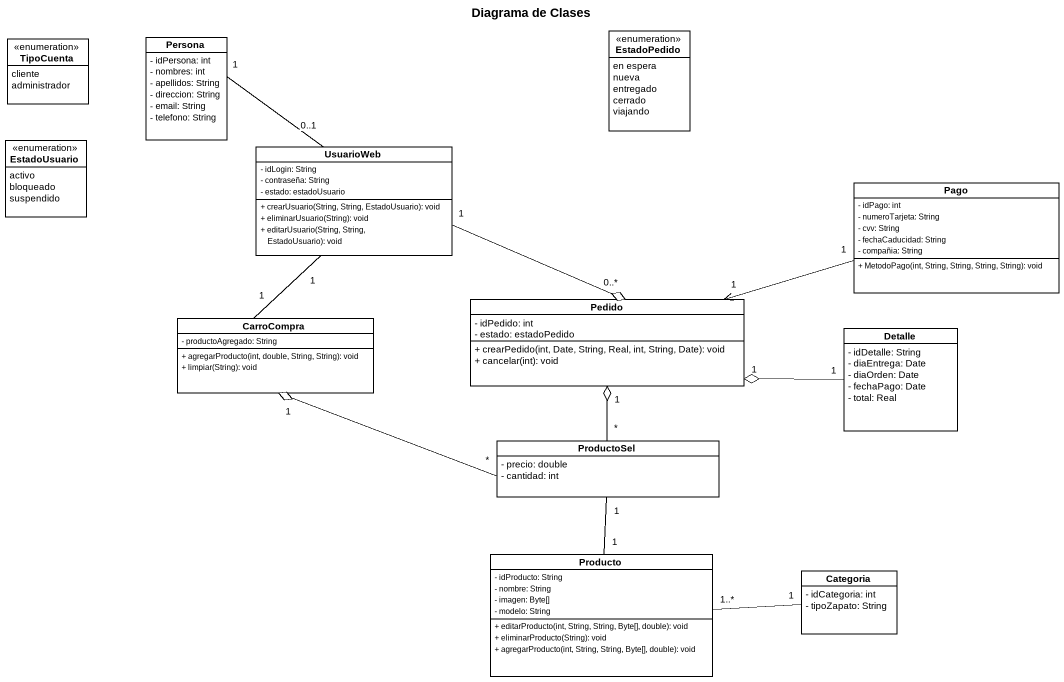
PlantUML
@startuml
title Diagrama de Clases
hide circle
hide empty members
skinparam classAttributeIconSize 0
enum TipoCuenta {
  cliente
  administrador
}
class Persona {
  - idPersona: int
  - nombres: int
  - apellidos: String
  - direccion: String
  - email: String
  - telefono: String
}
enum EstadoPedido {
  en espera
  nueva
  entregado
  cerrado
  viajando
}
enum EstadoUsuario {
  activo
  bloqueado
  suspendido
}
class UsuarioWeb {
  - idLogin: String
  - contraseña: String
  - estado: estadoUsuario
  + crearUsuario(String, String, EstadoUsuario): void
  + eliminarUsuario(String): void
  + editarUsuario(String, String, EstadoUsuario): void
}
class Pago {
  - idPago: int
  - numeroTarjeta: String
  - cvv: String
  - fechaCaducidad: String
  - compañia: String
  + MetodoPago(int, String, String, String, String): void
}
class CarroCompra {
  - productoAgregado: String
  + agregarProducto(int, double, String, String): void
  + limpiar(String): void
}
class Pedido {
  - idPedido: int
  - estado: estadoPedido
  + crearPedido(int, Date, String, Real, int, String, Date): void
  + cancelar(int): void
}
class Detalle {
  - idDetalle: String
  - diaEntrega: Date
  - diaOrden: Date
  - fechaPago: Date
  - total: Real
}
class ProductoSel {
  - precio: double
  - cantidad: int
}
class Producto {
  - idProducto: String
  - nombre: String
  - imagen: Byte[]
  - modelo: String
  + editarProducto(int, String, String, Byte[], double): void
  + eliminarProducto(String): void
  + agregarProducto(int, String, String, Byte[], double): void
}
class Categoria {
  - idCategoria: int
  - tipoZapato: String
}
Persona "1" -- "0..1" UsuarioWeb
UsuarioWeb "1" -- "1" CarroCompra
UsuarioWeb "1" -right-o "0..*" Pedido
Pedido "1" <-right- "1" Pago
Detalle "1" -left-o "1" Pedido
ProductoSel "*" -left-o "1" CarroCompra
ProductoSel "*" -up-o "1" Pedido
Producto "1" -up- "1" ProductoSel
Categoria "1" -left- "1..*" Producto
@enduml
